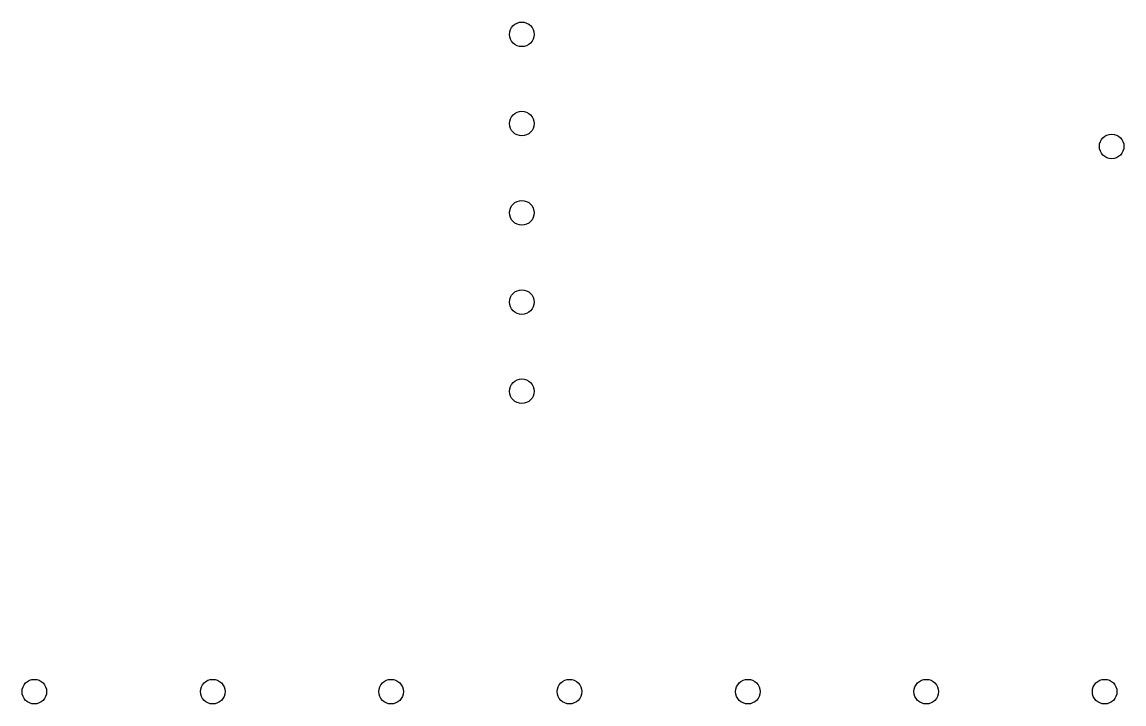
# Model space of a CAD drawing. Extents: x 2.12 to 4.38, y -4.67 to -3.06.
# Drawn here: x 3.759 to 4.377, y -4.672 to -4.29 of the extents above; entities that cross this region are included whole.
import ezdxf

# ---------------------------------------------------------------- set-up
doc = ezdxf.new("R2010")
doc.units = 0
doc.header["$MEASUREMENT"] = 0
doc.layers.add('BLACK', color=7, linetype='CONTINUOUS')

msp = doc.modelspace()

# ---------------------------------------------------------------- linework, layer by layer
at = {"layer": 'BLACK'}
for centre in [(4.03942, -4.29705), (4.03942, -4.29705), (4.03942, -4.34705), (4.03942, -4.34705), (4.37008, -4.35984), (4.37008, -4.35984), (4.03942, -4.39705), (4.03942, -4.39705), (4.03942, -4.44705), (4.03942, -4.44705), (4.03942, -4.49705), (4.03942, -4.49705), (3.76614, -4.66535), (3.76614, -4.66535), (3.86614, -4.66535), (3.86614, -4.66535), (3.96614, -4.66535), (3.96614, -4.66535), (4.06614, -4.66535), (4.06614, -4.66535), (4.16614, -4.66535), (4.16614, -4.66535), (4.26614, -4.66535), (4.26614, -4.66535), (4.36614, -4.66535), (4.36614, -4.66535)]:
    msp.add_circle(centre, 0.00689, dxfattribs=at)

doc.saveas('drawing.dxf')
